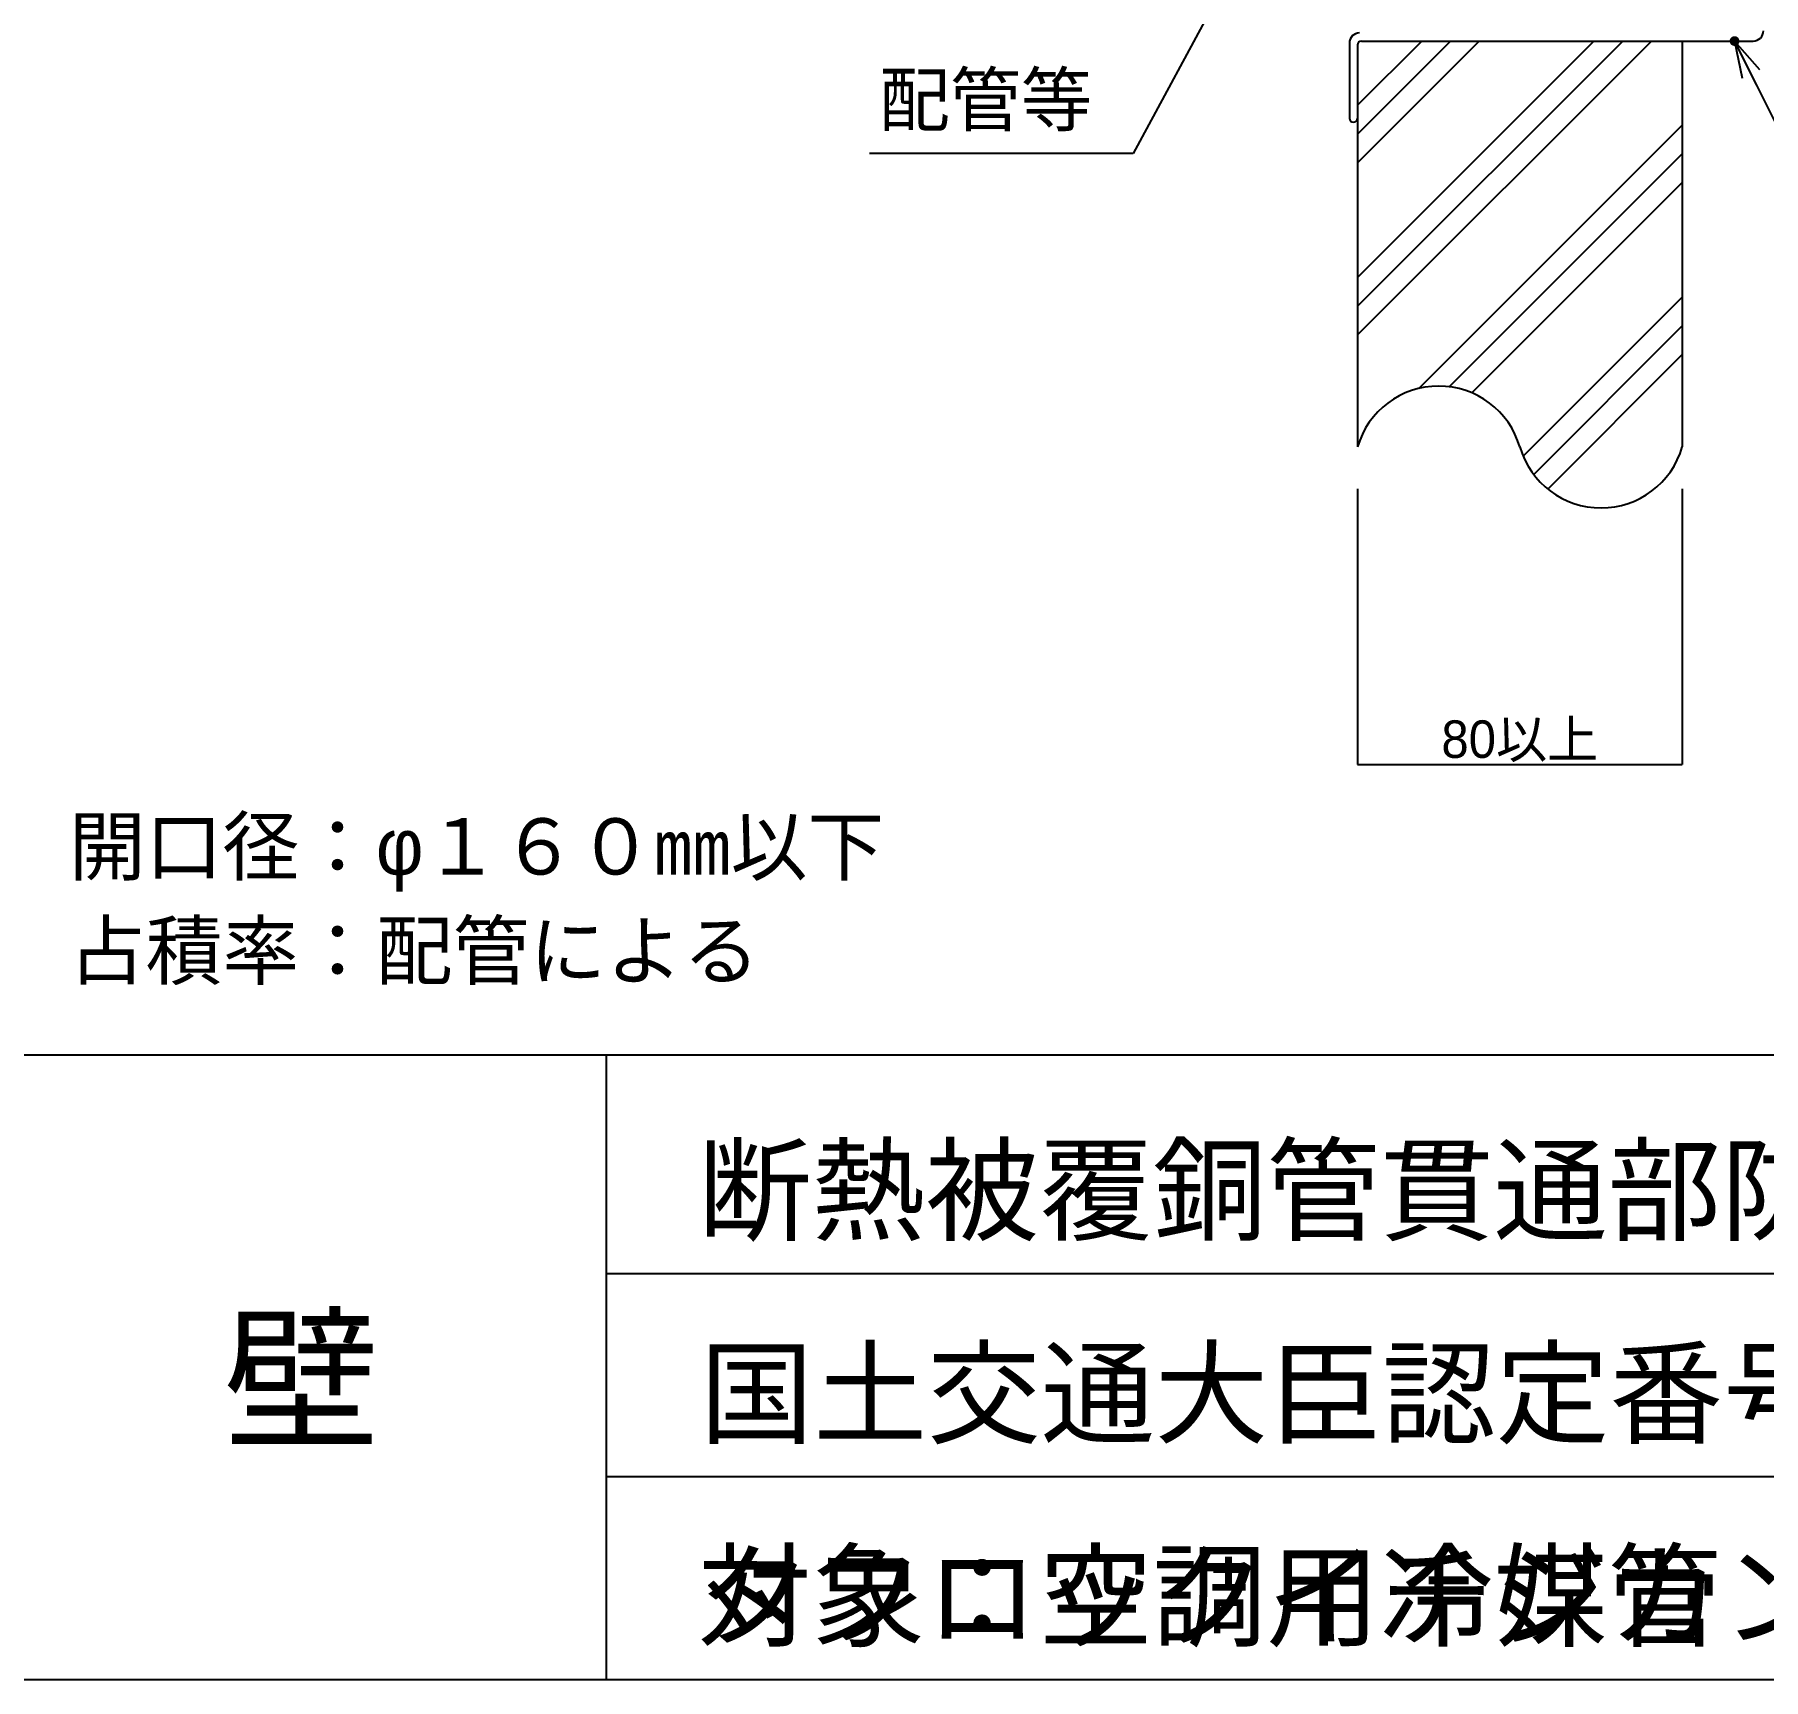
# Model space of a CAD drawing. Extents: x 443 to 1217, y -1921 to -677.
# Drawn here: x 828.6 to 911.5, y -835.8 to -756.9 of the extents above; entities that cross this region are included whole.
import ezdxf
from ezdxf.enums import TextEntityAlignment as Align

# ---------------------------------------------------------------- set-up
doc = ezdxf.new("R2010")
doc.units = 0
doc.header["$MEASUREMENT"] = 0
doc.layers.get('0').update_dxf_attribs({"linetype": 'CONTINUOUS'})
doc.layers.get('Defpoints').update_dxf_attribs({"color": 21, "linetype": 'CONTINUOUS'})
for name, color, linetype in [('1', 7, 'CONTINUOUS'), ('10', 7, 'CONTINUOUS'), ('25', 7, 'CONTINUOUS'), ('3', 8, 'CONTINUOUS')]:
    doc.layers.add(name, color=color, linetype=linetype)
doc.styles.get("Standard").update_dxf_attribs({"font": 'MS PGothic.ttf'})
doc.styles.add('ｽﾀｲﾙ2', font='MS PGothic.ttf')

msp = doc.modelspace()

# ---------------------------------------------------------------- linework, layer by layer
at = {"color": 7, "linetype": 'Continuous'}
for p, q in [((886.766, -752.444), (881.299, -762.587)), ((910.148, -757.191), (923.178, -783.362)), ((881.299, -762.587), (868.634, -762.587))]:
    msp.add_line(p, q, dxfattribs=at)
at = {"color": 8}
for q in [(911.35, -758.551), (910.509, -758.97)]:
    msp.add_line((910.148, -757.191), q, dxfattribs=at)
at = {"color": 0}
msp.add_line((910.148, -757.191), (911.19, -759.284), dxfattribs=at)
at = {"color": 8, "const_width": 0.234}
msp.add_lwpolyline([(910.212, -757.094, 1), (910.083, -757.289, 1), (910.212, -757.094)], format="xyb", dxfattribs=at)
at = {"layer": '1', "color": 8, "linetype": 'Continuous'}
for p, q in [((892.055, -771.294), (906.157, -757.191)), ((892.055, -769.916), (904.78, -757.191)), ((892.055, -768.539), (903.402, -757.191)), ((894.996, -773.862), (907.638, -761.22)), ((896.455, -773.78), (907.638, -762.598)), ((897.54, -774.073), (907.638, -763.975)), ((900.005, -777.117), (907.638, -769.484)), ((900.511, -777.989), (907.638, -770.862)), ((901.189, -778.688), (907.638, -772.239))]:
    msp.add_line(p, q, dxfattribs=at)
at = {"layer": '1', "color": 2, "linetype": 'Continuous'}
for p, q in [((892.055, -757.386), (892.055, -776.67)), ((907.638, -757.191), (907.638, -776.67))]:
    msp.add_line(p, q, dxfattribs=at)
at = {"layer": '1', "color": 4, "linetype": 'Continuous'}
for p, q in [((442.666, -805.84), (1210.905, -805.84)), ((826.785, -835.81), (1018.845, -835.81))]:
    msp.add_line(p, q, dxfattribs=at)
at = {"layer": '1', "color": 3, "linetype": 'Continuous'}
for p, q in [((856.003, -805.84), (856.003, -835.81)), ((856.003, -816.331), (1018.845, -816.331)), ((856.003, -826.071), (1018.845, -826.071))]:
    msp.add_line(p, q, dxfattribs=at)
at = {"layer": '1', "color": 2, "linetype": 'Continuous'}
for centre, start, end in [((895.95, -777.806), 16.2602, 163.7398), ((903.742, -775.534), 196.2602, 343.7398)]:
    msp.add_arc(centre, 4.058, start, end, dxfattribs=at)
at = {"layer": '10', "color": 7, "linetype": 'Continuous'}
for p, q in [((892.055, -778.684), (892.055, -791.908)), ((907.638, -778.684), (907.638, -791.908)), ((892.055, -791.908), (907.638, -791.908))]:
    msp.add_line(p, q, dxfattribs=at)
at = {"layer": '3', "color": 3, "linetype": 'Continuous'}
for p, q in [((891.665, -757.289), (891.665, -760.892)), ((892.249, -757.191), (911.046, -757.191))]:
    msp.add_line(p, q, dxfattribs=at)
at = {"layer": '3', "color": 8, "linetype": 'Continuous'}
for p, q in [((892.055, -763.03), (897.893, -757.191)), ((892.055, -761.652), (896.516, -757.191)), ((892.055, -760.275), (895.138, -757.191))]:
    msp.add_line(p, q, dxfattribs=at)
at = {"layer": '3', "color": 3, "linetype": 'Continuous'}
for centre, radius, start, end in [((892.152, -757.289), 0.487, 90, 180), ((892.249, -757.386), 0.195, 90, 180), ((911.046, -756.704), 0.487, 270, 0), ((891.86, -760.892), 0.195, 180, 0)]:
    msp.add_arc(centre, radius, start, end, dxfattribs=at)

# ---------------------------------------------------------------- texts
at = {"layer": '1', "color": 7, "linetype": 'Continuous', "style": 'ｽﾀｲﾙ2'}
for s, p in [('開口径：φ１６０㎜以下', (830.222, -797.187)), ('占積率：配管による', (830.222, -802.187))]:
    msp.add_text(s, height=2.7, dxfattribs=at).set_placement(p)
at = {"layer": '10', "color": 7, "linetype": 'Continuous', "insert": (899.846, -790.791), "char_height": 1.8, "attachment_point": 5}
msp.add_mtext('\\A1;80以上', dxfattribs=at)
at = {"layer": '10', "style": 'ｽﾀｲﾙ2'}
msp.add_attdef('配管等', text='', height=2.5, dxfattribs=at).set_placement((869.088, -762.002), align=Align.BOTTOM_LEFT)
at = {"layer": '25', "style": 'ｽﾀｲﾙ2'}
for s, p in [('断熱被覆銅管貫通部防火措置', (860.4, -814.331)), ('国土交通大臣認定番号\u3000PS060WL-0674', (860.497, -824.071)), ('対象：空調用冷媒管', (860.4, -833.81))]:
    msp.add_text(s, height=4, dxfattribs=at).set_placement(p)
msp.add_text('壁', height=5.5, dxfattribs=at).set_placement((841.394, -821.201), align=Align.MIDDLE)
at = {"layer": 'Defpoints', "style": 'ｽﾀｲﾙ2'}
msp.add_text('タフロックイチジカン耐火パック（中空壁）', height=4, dxfattribs=at).set_placement((860.4, -833.81))

doc.saveas('drawing.dxf')
